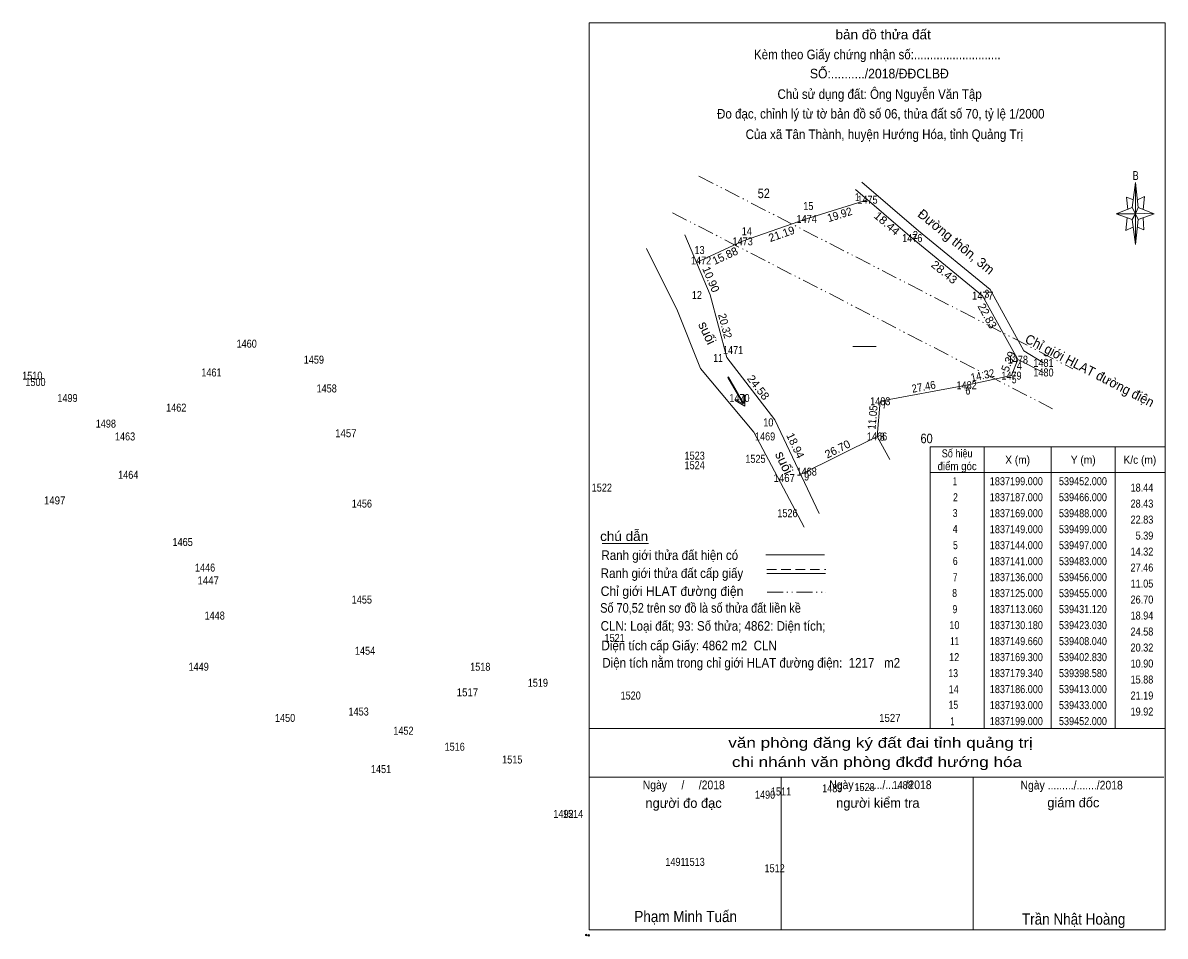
# Model space of a CAD drawing. Header units: metres. Extents: x 538371 to 539991, y 1836405 to 1837284.
# Drawn here: x 539188.1 to 539545, y 1836968.8 to 1837254.3 of the extents above; entities that cross this region are included whole.
import ezdxf
from ezdxf.enums import TextEntityAlignment as Align

# ---------------------------------------------------------------- set-up
doc = ezdxf.new("R2010")
doc.units = ezdxf.units.M
doc.header["$PDMODE"] = 32
doc.header["$PDSIZE"] = 0.5
doc.linetypes.add('DASH_DOUBLE_DOT', pattern=[9.2, 5, -1.2, 0.3, -1.2, 0.3, -1.2])
doc.linetypes.add('MEDIUM_DASHED', pattern=[4.5, 3, -1.5])
doc.layers.add('12', color=7, linetype='Continuous')
doc.layers.add('39', color=7, linetype='Continuous')
for name, color, linetype, lineweight in [('15', 7, 'Continuous', 13), ('17', 7, 'Continuous', 13), ('35', 7, 'Continuous', 13), ('5', 7, 'Continuous', 13), ('59', 7, 'DASH_DOUBLE_DOT', 13), ('6', 7, 'Continuous', 13), ('63', 7, 'Continuous', 13)]:
    doc.layers.add(name, color=color, linetype=linetype, lineweight=lineweight)

msp = doc.modelspace()

# ---------------------------------------------------------------- linework, layer by layer
at = {"layer": '15'}
for q in [(539431.12, 1837113.06), (539458.96, 1837117.79)]:
    msp.add_line((539455, 1837125), q, dxfattribs=at)
for points in [[(539450.25, 1837204.45), (539467.93, 1837189.3), (539490.35, 1837170.95), (539500.89, 1837151.79), (539507, 1837148)], [(539448.27, 1837202.19), (539466, 1837187), (539488, 1837169), (539499, 1837149), (539507, 1837145)], [(539398.58, 1837179.34), (539413, 1837186), (539433, 1837193), (539452, 1837199)], [(539394.93, 1837187.98), (539402.83, 1837169.3), (539408.04, 1837149.66), (539423.03, 1837130.18), (539436.88, 1837100.88)], [(539432.19, 1837096.62), (539416.48, 1837126.32), (539399.78, 1837146.23), (539392.67, 1837164.23), (539382.95, 1837183.78)], [(539499, 1837149), (539497, 1837144), (539483, 1837141), (539456, 1837136), (539455, 1837125)]]:
    msp.add_lwpolyline(points, dxfattribs=at)
at = {"layer": '17'}
msp.add_line((539369.08, 1837091.48), (539383.56, 1837091.48), dxfattribs=at)
at = {"layer": '35'}
for p, q in [((539413.14, 1837135.15), (539410.77, 1837136.53)), ((539413.37, 1837138.02), (539413.36, 1837135.27))]:
    msp.add_line(p, q, dxfattribs=at)
for points in [[(539413.36, 1837135.27), (539408.59, 1837143.58), (539408.33, 1837143.44), (539413.14, 1837135.15)], [(539410.62, 1837136.27), (539413.66, 1837134.5), (539413.67, 1837138.02)]]:
    msp.add_lwpolyline(points, dxfattribs=at)
at = {"layer": '5'}
for p, q in [((539534.77, 1837196.58), (539535.77, 1837204.38)), ((539536.57, 1837196.58), (539541.57, 1837194.58)), ((539534.77, 1837192.78), (539529.77, 1837194.58)), ((539536.57, 1837192.78), (539535.77, 1837184.98)), ((539538.17, 1837193.38), (539538.37, 1837189.58)), ((539538.37, 1837189.58), (539536.37, 1837190.38)), ((539365.03, 1837033.7), (539545.03, 1837033.7)), ((539365.03, 1837018.5), (539544.63, 1837018.5)), ((539365.03, 1837018.5), (539544.63, 1837018.5)), ((539365.03, 1837018.5), (539544.63, 1837018.5)), ((539425.03, 1836970.7), (539425.03, 1837018.5)), ((539485.03, 1836970.7), (539485.03, 1837018.5))]:
    msp.add_line(p, q, dxfattribs=at)
for points in [[(539365.03, 1837254.3), (539545.03, 1837254.3), (539545.03, 1836970.7), (539365.03, 1836970.7)], [(539535.77, 1837204.38), (539536.57, 1837196.58), (539535.77, 1837194.58)], [(539535.77, 1837194.58), (539529.77, 1837194.58), (539534.77, 1837196.58), (539536.57, 1837192.78), (539541.57, 1837194.58), (539535.77, 1837194.78)], [(539535.77, 1837194.58), (539535.77, 1837184.98), (539534.77, 1837192.78)]]:
    msp.add_lwpolyline(points, close=True, dxfattribs=at)
for points in [[(539535.17, 1837198.98), (539532.97, 1837199.78), (539533.37, 1837195.98)], [(539536.37, 1837198.98), (539538.57, 1837199.98), (539538.17, 1837195.98)], [(539535.77, 1837194.58), (539534.77, 1837196.58), (539529.77, 1837194.58)], [(539533.17, 1837193.38), (539532.77, 1837189.38), (539534.97, 1837190.38)], [(539535.77, 1837194.58), (539536.57, 1837192.78), (539541.57, 1837194.58)], [(539545.03, 1836970.7), (539365.03, 1836970.7), (539365.03, 1837018.5)]]:
    msp.add_lwpolyline(points, dxfattribs=at)
for p in [(539364.09, 1836969.16), (539364.89, 1836969.02)]:
    msp.add_point(p, dxfattribs=at)
at = {"layer": '59'}
for p, q in [((539399.34, 1837206.4), (539516.17, 1837146.15)), ((539391.05, 1837194.94), (539509.83, 1837133.67))]:
    msp.add_line(p, q, dxfattribs=at)
at = {"layer": '6'}
for p, q in [((539420.28, 1837088), (539438.56, 1837088)), ((539420.56, 1837082.14), (539438.84, 1837082.14))]:
    msp.add_line(p, q, dxfattribs=at)
at = {"layer": '6', "linetype": 'MEDIUM_DASHED'}
msp.add_line((539420.56, 1837083.38), (539438.96, 1837083.38), dxfattribs=at)
at = {"layer": '63'}
for p, q in [((539447.4, 1837153.12), (539454.76, 1837153.13)), ((539488.43, 1837121.7), (539488.43, 1837033.7)), ((539509.43, 1837121.7), (539509.43, 1837033.7)), ((539529.43, 1837121.7), (539529.43, 1837033.7)), ((539471.63, 1837113.7), (539545.03, 1837113.7))]:
    msp.add_line(p, q, dxfattribs=at)
at = {"layer": '63', "linetype": 'DASH_DOUBLE_DOT'}
msp.add_line((539420.62, 1837076.3), (539439.02, 1837076.3), dxfattribs=at)
at = {"layer": '63'}
msp.add_lwpolyline([(539471.63, 1837121.7), (539545.03, 1837121.7), (539545.03, 1837033.7), (539471.63, 1837033.7)], close=True, dxfattribs=at)

# ---------------------------------------------------------------- texts
at = {"layer": '12'}
for s, width, p in [('1475', 0.85, (539452, 1837197.75)), ('1474', 0.85, (539433, 1837191.75)), ('1473', 0.85, (539413, 1837184.75)), ('1476', 0.85, (539466.005, 1837185.75)), ('1472', 0.85, (539399.995, 1837178.75)), ('1477', 0.9, (539488, 1837167.75)), ('1460', 0.85, (539258.005, 1837152.75)), ('1471', 0.85, (539409.995, 1837150.75)), ('1459', 0.85, (539279.005, 1837147.75)), ('1478', 0.85, (539499.005, 1837147.75)), ('1461', 0.85, (539246.995, 1837143.75)), ('1481', 0.85, (539506.995, 1837146.75)), ('1480', 0.85, (539507.005, 1837143.75)), ('1510', 0.85, (539191.005, 1837142.75)), ('1500', 0.85, (539192.005, 1837140.75)), ('1479', 0.85, (539497.005, 1837142.75)), ('1458', 0.85, (539283.005, 1837138.75)), ('1482', 0.85, (539482.995, 1837139.75)), ('1499', 0.85, (539202.005, 1837135.75)), ('1470', 0.85, (539412.005, 1837135.75)), ('1483', 0.85, (539456, 1837134.75)), ('1462', 0.85, (539235.995, 1837132.75)), ('1498', 0.85, (539214.005, 1837127.75)), ('1463', 0.85, (539220, 1837123.75)), ('1457', 0.9, (539289, 1837124.75)), ('1469', 0.85, (539420.005, 1837123.75)), ('1466', 0.85, (539455.005, 1837123.75)), ('1523', 0.85, (539398, 1837117.75)), ('1525', 0.85, (539417, 1837116.75)), ('1464', 0.85, (539221, 1837111.75)), ('1524', 0.85, (539398, 1837114.75)), ('1468', 0.85, (539433.005, 1837112.75)), ('1467', 0.9, (539426, 1837110.75)), ('1522', 0.85, (539368.995, 1837107.75)), ('1497', 0.9, (539198, 1837103.75)), ('1456', 0.85, (539294.005, 1837102.75)), ('1526', 0.85, (539427.005, 1837099.75)), ('1465', 0.85, (539238, 1837090.75)), ('1446', 0.85, (539245.005, 1837082.75)), ('1447', 0.9, (539246, 1837078.75)), ('1455', 0.85, (539294, 1837072.75)), ('1448', 0.85, (539248.005, 1837067.75)), ('1521', 0.85, (539372.995, 1837060.75)), ('1454', 0.85, (539295, 1837056.75)), ('1449', 0.85, (539243.005, 1837051.75)), ('1518', 0.85, (539331.005, 1837051.75)), ('1517', 0.9, (539327, 1837043.75)), ('1519', 0.85, (539349.005, 1837046.75)), ('1520', 0.85, (539378.005, 1837042.75)), ('1453', 0.85, (539293, 1837037.75)), ('1450', 0.85, (539270.005, 1837035.75)), ('1527', 0.9, (539459, 1837035.75)), ('1452', 0.85, (539306.995, 1837031.75)), ('1516', 0.85, (539323.005, 1837026.75)), ('1515', 0.85, (539341, 1837022.75)), ('1451', 0.85, (539299.995, 1837019.75)), ('1490', 0.85, (539420.005, 1837011.75)), ('1511', 0.85, (539424.995, 1837012.75)), ('1489', 0.85, (539441.005, 1837013.75)), ('1528', 0.85, (539451.105, 1837014.13)), ('1488', 0.85, (539463.005, 1837014.75)), ('1492', 0.85, (539356.995, 1837005.75)), ('1514', 0.85, (539360, 1837005.75)), ('1491', 0.85, (539391.995, 1836990.75)), ('1513', 0.85, (539398, 1836990.75)), ('1512', 0.85, (539422.995, 1836988.75))]:
    msp.add_text(s, height=2.5, dxfattribs=dict(at, width=width)).set_placement(p, align=Align.CENTER)
at = {"layer": '15', "width": 0.85}
for s, p in [('52', (539419.6, 1837199.49)), ('60', (539470.48, 1837122.87))]:
    msp.add_text(s, height=3, dxfattribs=at).set_placement(p, align=Align.CENTER)
at = {"layer": '15'}
msp.add_text('Đường thôn, 3m', height=3, rotation=320.711, dxfattribs=at).set_placement((539478.785, 1837184.715), align=Align.CENTER)
at = {"layer": '39'}
for p in [(539400.566, 1837156.721), (539424.586, 1837116.161)]:
    msp.add_text('suối', height=3, rotation=295.088, dxfattribs=at).set_placement(p, align=Align.CENTER)
at = {"layer": '5'}
for s, height, width, p in [('bản đồ thửa đất', 3, 1.05, (539456.91, 1837249.14)), ('Kèm theo Giấy chứng nhận số:...........................', 3, 0.9, (539455.07, 1837242.92)), ('SỐ:........../2018/ĐĐCLBĐ', 3, 0.95, (539455.715, 1837236.94)), ('Chủ sử dụng đất: Ông Nguyễn Văn Tập', 3, 0.9, (539455.805, 1837230.52)), ('Đo đạc, chỉnh lý từ tờ bản đồ số 06, thửa đất số 70, tỷ lệ 1/2000 ', 3, 0.9, (539456.67, 1837224.38)), ('Của xã Tân Thành, huyện Hướng Hóa, tỉnh Quảng Trị', 3, 0.9, (539457.265, 1837217.96)), ('B', 2.755, 0.75, (539535.83, 1837205.18)), ('văn phòng đăng ký đất đai tỉnh quảng trị', 3.2, 1.25, (539456.095, 1837027.66)), ('chi nhánh văn phòng đkđđ hướng hóa', 3.2, 1.25, (539454.99, 1837021.64)), ('Ngày     /     /2018', 2.7, 0.9, (539394.595, 1837014.72)), ('Ngày ........./......./2018', 2.7, 0.9, (539456.05, 1837014.74)), ('Ngày ........./......./2018', 2.7, 0.9, (539515.81, 1837014.64)), ('Phạm Minh Tuấn', 3.5, 0.9, (539395.195, 1836973.17)), ('Trần Nhật Hoàng', 3.5, 0.9, (539516.445, 1836972.36))]:
    msp.add_text(s, height=height, dxfattribs=dict(at, width=width)).set_placement(p, align=Align.CENTER)
for s, p in [('người đo đạc', (539394.535, 1837008.88)), ('người kiểm tra', (539455.245, 1837008.92)), ('giám đốc', (539516.34, 1837009.04))]:
    msp.add_text(s, height=3, dxfattribs=at).set_placement(p, align=Align.CENTER)
at = {"layer": '6'}
for s, width, p in [('chú dẫn', 1.05, (539368.46, 1837092.3)), ('Ranh giới thửa đất hiện có ', 0.9, (539368.86, 1837086.38)), ('Ranh giới thửa đất cấp giấy', 0.9, (539368.64, 1837080.74)), ('Chỉ giới HLAT đường điện', 0.95, (539368.62, 1837075.12)), ('Số 70,52 trên sơ đồ là số thửa đất liền kề', 0.85, (539368.48, 1837069.88)), ('CLN: Loại đất; 93: Số thửa; 4862: Diện tích;', 0.9, (539368.62, 1837064.26)), ('Diện tích cấp Giấy: 4862 m2  CLN', 0.9, (539368.88, 1837058.14)), ('Diện tích nằm trong chỉ giới HLAT đường điện:  1217   m2', 0.9, (539369.15, 1837052.74))]:
    msp.add_text(s, height=3, dxfattribs=dict(at, width=width)).set_placement(p)
at = {"layer": '63'}
for s, width, p in [(' 1', 0.75, (539449.49, 1837198.58)), (' 15', 0.85, (539435.1, 1837195.77)), (' 14', 0.85, (539415.88, 1837187.91)), (' 2', 0.85, (539467.77, 1837186.73)), (' 13', 0.85, (539401.11, 1837182.02)), (' 12', 0.85, (539400.28, 1837167.96)), (' 3', 0.8, (539490.08, 1837168.36)), (' 11', 0.8, (539406.79, 1837148.3)), (' 4', 0.85, (539500.25, 1837145.86)), (' 5', 0.8, (539498.59, 1837141.61)), (' 6', 0.85, (539484.17, 1837138.09)), (' 7', 0.8, (539458.07, 1837133.64)), (' 10', 0.85, (539422.6, 1837128.14)), (' 8', 0.8, (539457.39, 1837123.65)), (' 9', 0.85, (539433.77, 1837111.23)), ('18.44', 0.85, (539541.33, 1837107.75)), ('28.43', 0.85, (539541.33, 1837102.75)), ('22.83', 0.85, (539541.33, 1837097.75)), ('5.39', 0.85, (539541.33, 1837092.75)), ('14.32', 0.85, (539541.33, 1837087.75)), ('27.46', 0.85, (539541.33, 1837082.75)), ('11.05', 0.85, (539541.33, 1837077.75)), ('26.70', 0.85, (539541.33, 1837072.75)), ('18.94', 0.85, (539541.33, 1837067.75)), ('24.58', 0.85, (539541.33, 1837062.75)), ('20.32', 0.85, (539541.33, 1837057.75)), ('10.90', 0.85, (539541.33, 1837052.75)), ('15.88', 0.85, (539541.33, 1837047.75)), ('21.19', 0.85, (539541.33, 1837042.75)), ('19.92', 0.85, (539541.33, 1837037.75))]:
    msp.add_text(s, height=2.5, dxfattribs=dict(at, width=width)).set_placement(p, align=Align.RIGHT)
for s, height, rotation, width, p in [('19.92', 2.5, 17.526, 0.95, (539443.699, 1837193.169)), ('18.44', 2.5, 319.399, 1.1, (539457.252, 1837190.649)), ('28.43', 2.5, 320.711, 1.1, (539475.213, 1837175.373)), ('20.32', 2.5, 284.857, 0.95, (539406.305, 1837159.216)), ('Chỉ giới HLAT đường điện', 3, 332.717, 0.95, (539520.772, 1837144.261)), ('14.32', 2.5, 12.095, 0.9, (539488.248, 1837142.916)), ('24.58', 2.5, 307.579, 1.05, (539416.902, 1837139.567)), ('27.46', 2.5, 10.491, 0.9, (539469.782, 1837139.322)), ('11.05', 2.5, 84.806, 0.9, (539454.845, 1837130.817))]:
    msp.add_text(s, height=height, rotation=rotation, dxfattribs=dict(at, width=width)).set_placement(p, align=Align.CENTER)
for s, rotation, p in [('21.19', 19.29, (539425.577, 1837187.116)), ('15.88', 24.79, (539408.031, 1837180.336)), ('10.90', 292.943, (539401.942, 1837173.627)), ('22.83', 298.811, (539488.347, 1837162.067)), ('5.39', 68.199, (539497.204, 1837147.941)), ('18.94', 295.293, (539428.353, 1837121.594)), ('26.70', 26.565, (539443.206, 1837119.933))]:
    msp.add_text(s, height=2.5, rotation=rotation, dxfattribs=at).set_placement(p, align=Align.CENTER)
for s, width, p in [('Số hiệu', 0.85, (539480.03, 1837118.45)), ('X (m)', 0.95, (539498.93, 1837116.45)), ('Y (m)', 0.95, (539519.425, 1837116.45)), ('K/c (m)', 0.95, (539537.13, 1837116.45)), ('điểm góc', 0.9, (539480.03, 1837114.45)), ('1', 0.65, (539479.33, 1837109.75)), ('1837199.000', 0.85, (539498.53, 1837109.75)), ('539452.000', 0.85, (539519.335, 1837109.75)), ('2', 0.8, (539479.495, 1837104.73)), ('1837187.000', 0.85, (539498.53, 1837104.75)), ('539466.000', 0.85, (539519.335, 1837104.75)), (' 3', 0.8, (539479.02, 1837099.8)), ('1837169.000', 0.85, (539498.53, 1837099.75)), ('539488.000', 0.85, (539519.335, 1837099.75)), (' 4', 0.85, (539479.015, 1837094.85)), ('1837149.000', 0.85, (539498.53, 1837094.75)), ('539499.000', 0.85, (539519.335, 1837094.75)), (' 5', 0.8, (539479.12, 1837089.75)), ('1837144.000', 0.85, (539498.53, 1837089.75)), ('539497.000', 0.85, (539519.335, 1837089.75)), ('6', 0.8, (539479.435, 1837084.8)), ('1837141.000', 0.85, (539498.53, 1837084.75)), ('539483.000', 0.85, (539519.335, 1837084.75)), ('7', 0.75, (539479.435, 1837079.75)), ('1837136.000', 0.85, (539498.53, 1837079.75)), ('539456.000', 0.85, (539519.335, 1837079.75)), (' 8', 0.8, (539478.87, 1837074.8)), ('1837125.000', 0.85, (539498.53, 1837074.75)), ('539455.000', 0.85, (539519.335, 1837074.75)), ('9', 0.8, (539479.33, 1837069.75)), ('1837113.060', 0.85, (539498.53, 1837069.75)), ('539431.120', 0.85, (539519.335, 1837069.75)), ('10', 0.85, (539479.175, 1837064.75)), ('1837130.180', 0.85, (539498.53, 1837064.75)), ('539423.030', 0.85, (539519.335, 1837064.75)), ('11', 0.75, (539479.235, 1837059.75)), ('1837149.660', 0.85, (539498.53, 1837059.75)), ('539408.040', 0.85, (539519.335, 1837059.75)), (' 12', 0.85, (539478.71, 1837054.75)), ('1837169.300', 0.85, (539498.53, 1837054.75)), ('539402.830', 0.85, (539519.335, 1837054.75)), ('13', 0.8, (539478.81, 1837049.75)), ('1837179.340', 0.85, (539498.53, 1837049.75)), ('539398.580', 0.85, (539519.335, 1837049.75)), (' 14', 0.85, (539478.555, 1837044.7)), ('1837186.000', 0.85, (539498.53, 1837044.75)), ('539413.000', 0.85, (539519.335, 1837044.75)), ('15', 0.8, (539478.86, 1837039.86)), ('1837193.000', 0.85, (539498.53, 1837039.75)), ('539433.000', 0.85, (539519.335, 1837039.75)), ('1', 0.65, (539478.55, 1837034.7)), ('1837199.000', 0.85, (539498.53, 1837034.75)), ('539452.000', 0.85, (539519.335, 1837034.75))]:
    msp.add_text(s, height=2.5, dxfattribs=dict(at, width=width)).set_placement(p, align=Align.CENTER)

doc.saveas('drawing.dxf')
